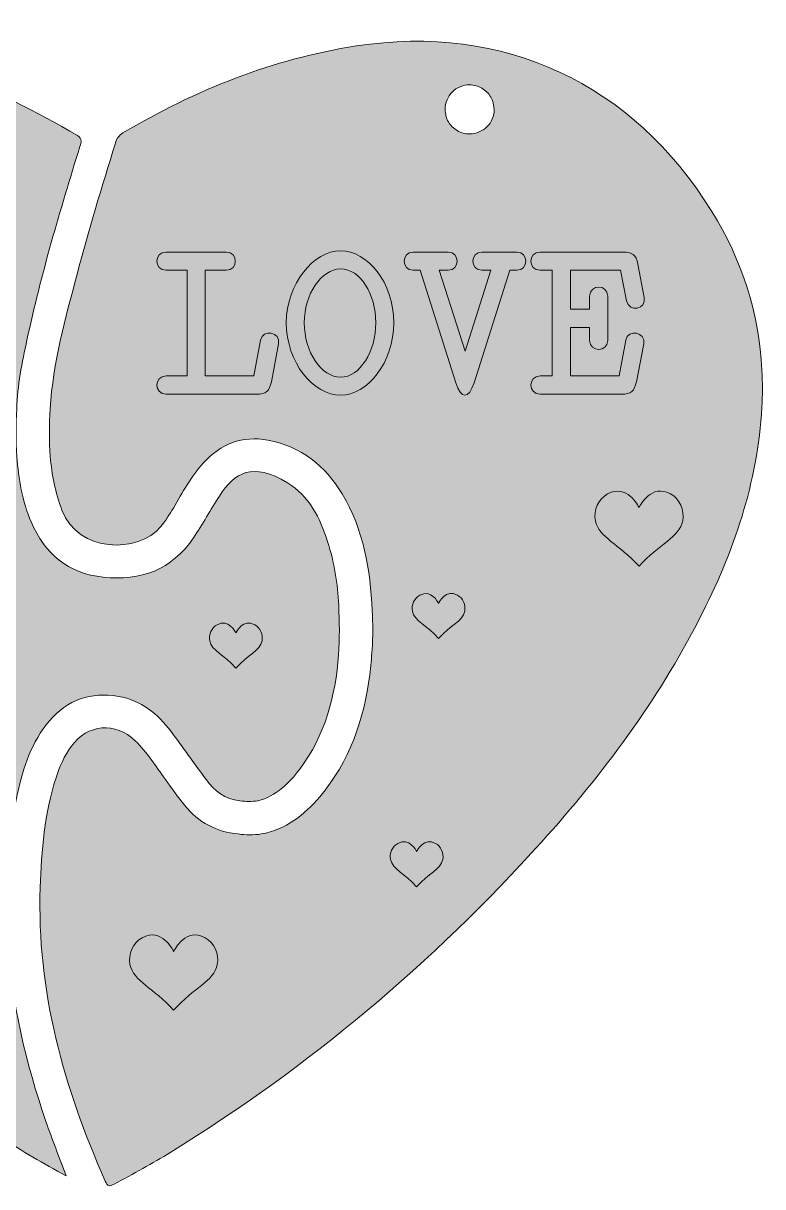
# Model space of a CAD drawing. Extents: x -151 to 838, y -926 to -61.
# Drawn here: x 288 to 838, y -926 to -61 of the extents above; entities that cross this region are included whole.
import ezdxf

# ---------------------------------------------------------------- set-up
doc = ezdxf.new("R2010")
doc.units = 0
doc.header["$MEASUREMENT"] = 0
doc.layers.add('Layer 1', color=7, linetype='Continuous', lineweight=0)

# ---------------------------------------------------------------- blocks, each defined once
blk = doc.blocks.new('Block_2')
at = {"layer": 'Layer 1', "true_color": 0x7c3800, "transparency": 33554687}
h = blk.add_hatch(color=36, dxfattribs=at)
h.dxf.hatch_style = 2
edge = h.paths.add_edge_path()
edge.add_spline(control_points=[(472.66, -327.64), (471.29, -334.63), (468.71, -336.91), (461.42, -336.91), (461.42, -336.91), (394.3, -336.91), (394.3, -336.91), (385.19, -336.91), (385.19, -323.39), (394.3, -323.39), (394.3, -323.39), (410.09, -323.39), (410.09, -323.39), (410.09, -323.39), (410.09, -244.73), (410.09, -244.73), (410.09, -244.73), (394.3, -244.73), (394.3, -244.73), (385.19, -244.73), (385.19, -231.22), (394.3, -231.22), (394.3, -231.22), (439.1, -231.22), (439.1, -231.22), (448.06, -231.22), (448.06, -244.73), (439.1, -244.73), (439.1, -244.73), (423.46, -244.73), (423.46, -244.73), (423.46, -244.73), (423.46, -323.39), (423.46, -323.39), (423.46, -323.39), (459.6, -323.39), (459.6, -323.39), (459.6, -323.39), (464.61, -296.82), (464.61, -296.82), (466.28, -288.16), (479.64, -290.59), (477.97, -299.4), (477.97, -299.4), (472.66, -327.64), (472.66, -327.64)], knot_values=[0, 0, 0, 0, 1, 1, 1, 2, 2, 2, 3, 3, 3, 4, 4, 4, 5, 5, 5, 6, 6, 6, 7, 7, 7, 8, 8, 8, 9, 9, 9, 10, 10, 10, 11, 11, 11, 12, 12, 12, 13, 13, 13, 14, 14, 14, 15, 15, 15, 15], degree=3, periodic=0)
h = blk.add_hatch(color=36, dxfattribs=at)
h.dxf.hatch_style = 2
edge = h.paths.add_edge_path()
edge.add_spline(control_points=[(524.13, -243.82), (509.55, -243.82), (497.1, -262.8), (497.1, -283.76), (497.1, -305.32), (509.55, -324.3), (524.13, -324.3), (538.56, -324.3), (550.25, -305.17), (550.25, -283.76), (550.25, -262.35), (538.71, -243.82), (524.13, -243.82)], knot_values=[0, 0, 0, 0, 1, 1, 1, 2, 2, 2, 3, 3, 3, 4, 4, 4, 4], degree=3, periodic=0)
edge = h.paths.add_edge_path()
edge.add_spline(control_points=[(524.13, -337.67), (503.93, -337.67), (483.74, -313.52), (483.74, -283.76), (483.74, -254.76), (504.09, -230.31), (524.13, -230.31), (544.18, -230.31), (563.61, -253.84), (563.61, -283.76), (563.61, -313.22), (544.18, -337.67), (524.13, -337.67)], knot_values=[0, 0, 0, 0, 1, 1, 1, 2, 2, 2, 3, 3, 3, 4, 4, 4, 4], degree=3, periodic=0)
h = blk.add_hatch(color=36, dxfattribs=at)
h.dxf.hatch_style = 2
edge = h.paths.add_edge_path()
edge.add_spline(control_points=[(649.86, -244.73), (649.86, -244.73), (623.29, -328.4), (623.29, -328.4), (619.34, -340.85), (613.72, -340.85), (609.77, -328.4), (609.77, -328.4), (583.2, -244.73), (583.2, -244.73), (583.2, -244.73), (578.04, -244.73), (578.04, -244.73), (569.08, -244.73), (569.08, -231.22), (578.04, -231.22), (578.04, -231.22), (604, -231.22), (604, -231.22), (612.96, -231.22), (612.96, -244.73), (604, -244.73), (604, -244.73), (597.47, -244.73), (597.47, -244.73), (597.47, -244.73), (616.61, -304.87), (616.61, -304.87), (616.61, -304.87), (635.74, -244.73), (635.74, -244.73), (635.74, -244.73), (629.21, -244.73), (629.21, -244.73), (620.25, -244.73), (620.25, -231.22), (629.21, -231.22), (629.21, -231.22), (655.02, -231.22), (655.02, -231.22), (664.14, -231.22), (664.14, -244.73), (655.02, -244.73), (655.02, -244.73), (649.86, -244.73), (649.86, -244.73)], knot_values=[0, 0, 0, 0, 1, 1, 1, 2, 2, 2, 3, 3, 3, 4, 4, 4, 5, 5, 5, 6, 6, 6, 7, 7, 7, 8, 8, 8, 9, 9, 9, 10, 10, 10, 11, 11, 11, 12, 12, 12, 13, 13, 13, 14, 14, 14, 15, 15, 15, 15], degree=3, periodic=0)
h = blk.add_hatch(color=36, dxfattribs=at)
h.dxf.hatch_style = 2
edge = h.paths.add_edge_path()
edge.add_spline(control_points=[(736.72, -267.51), (736.72, -267.51), (732.16, -244.73), (732.16, -244.73), (732.16, -244.73), (694.96, -244.73), (694.96, -244.73), (694.96, -244.73), (694.96, -273.74), (694.96, -273.74), (694.96, -273.74), (709.23, -273.74), (709.23, -273.74), (709.23, -273.74), (709.23, -264.02), (709.23, -264.02), (709.23, -255.06), (722.75, -255.06), (722.75, -264.02), (722.75, -264.02), (722.75, -296.97), (722.75, -296.97), (722.75, -305.93), (709.23, -305.93), (709.23, -296.97), (709.23, -296.97), (709.23, -287.25), (709.23, -287.25), (709.23, -287.25), (694.96, -287.25), (694.96, -287.25), (694.96, -287.25), (694.96, -323.39), (694.96, -323.39), (694.96, -323.39), (731.1, -323.39), (731.1, -323.39), (731.1, -323.39), (736.11, -296.82), (736.11, -296.82), (737.78, -288.16), (751.14, -290.59), (749.47, -299.4), (749.47, -299.4), (744.01, -327.64), (744.01, -327.64), (742.64, -334.63), (740.21, -336.91), (732.77, -336.91), (732.77, -336.91), (672.49, -336.91), (672.49, -336.91), (663.38, -336.91), (663.38, -323.39), (672.49, -323.39), (672.49, -323.39), (681.45, -323.39), (681.45, -323.39), (681.45, -323.39), (681.45, -244.73), (681.45, -244.73), (681.45, -244.73), (672.49, -244.73), (672.49, -244.73), (663.38, -244.73), (663.38, -231.22), (672.49, -231.22), (672.49, -231.22), (733.83, -231.22), (733.83, -231.22), (741.12, -231.22), (743.7, -233.19), (745.07, -240.33), (745.07, -240.33), (749.93, -265.08), (749.93, -265.08), (751.6, -273.74), (738.54, -276.47), (736.72, -267.51)], knot_values=[0, 0, 0, 0, 1, 1, 1, 2, 2, 2, 3, 3, 3, 4, 4, 4, 5, 5, 5, 6, 6, 6, 7, 7, 7, 8, 8, 8, 9, 9, 9, 10, 10, 10, 11, 11, 11, 12, 12, 12, 13, 13, 13, 14, 14, 14, 15, 15, 15, 16, 16, 16, 17, 17, 17, 18, 18, 18, 19, 19, 19, 20, 20, 20, 21, 21, 21, 22, 22, 22, 23, 23, 23, 24, 24, 24, 25, 25, 25, 26, 26, 26, 26], degree=3, periodic=0)
at = {"layer": 'Layer 1'}
for points, knots in [([(472.66, -327.64), (471.29, -334.63), (468.71, -336.91), (461.42, -336.91), (461.42, -336.91), (394.3, -336.91), (394.3, -336.91), (385.19, -336.91), (385.19, -323.39), (394.3, -323.39), (394.3, -323.39), (410.09, -323.39), (410.09, -323.39), (410.09, -323.39), (410.09, -244.73), (410.09, -244.73), (410.09, -244.73), (394.3, -244.73), (394.3, -244.73), (385.19, -244.73), (385.19, -231.22), (394.3, -231.22), (394.3, -231.22), (439.1, -231.22), (439.1, -231.22), (448.06, -231.22), (448.06, -244.73), (439.1, -244.73), (439.1, -244.73), (423.46, -244.73), (423.46, -244.73), (423.46, -244.73), (423.46, -323.39), (423.46, -323.39), (423.46, -323.39), (459.6, -323.39), (459.6, -323.39), (459.6, -323.39), (464.61, -296.82), (464.61, -296.82), (466.28, -288.16), (479.64, -290.59), (477.97, -299.4), (477.97, -299.4), (472.66, -327.64), (472.66, -327.64)], [0, 0, 0, 0, 1, 1, 1, 2, 2, 2, 3, 3, 3, 4, 4, 4, 5, 5, 5, 6, 6, 6, 7, 7, 7, 8, 8, 8, 9, 9, 9, 10, 10, 10, 11, 11, 11, 12, 12, 12, 13, 13, 13, 14, 14, 14, 15, 15, 15, 15]), ([(524.13, -337.67), (503.93, -337.67), (483.74, -313.52), (483.74, -283.76), (483.74, -254.76), (504.09, -230.31), (524.13, -230.31), (544.18, -230.31), (563.61, -253.84), (563.61, -283.76), (563.61, -313.22), (544.18, -337.67), (524.13, -337.67)], [0, 0, 0, 0, 1, 1, 1, 2, 2, 2, 3, 3, 3, 4, 4, 4, 4]), ([(649.86, -244.73), (649.86, -244.73), (623.29, -328.4), (623.29, -328.4), (619.34, -340.85), (613.72, -340.85), (609.77, -328.4), (609.77, -328.4), (583.2, -244.73), (583.2, -244.73), (583.2, -244.73), (578.04, -244.73), (578.04, -244.73), (569.08, -244.73), (569.08, -231.22), (578.04, -231.22), (578.04, -231.22), (604, -231.22), (604, -231.22), (612.96, -231.22), (612.96, -244.73), (604, -244.73), (604, -244.73), (597.47, -244.73), (597.47, -244.73), (597.47, -244.73), (616.61, -304.87), (616.61, -304.87), (616.61, -304.87), (635.74, -244.73), (635.74, -244.73), (635.74, -244.73), (629.21, -244.73), (629.21, -244.73), (620.25, -244.73), (620.25, -231.22), (629.21, -231.22), (629.21, -231.22), (655.02, -231.22), (655.02, -231.22), (664.14, -231.22), (664.14, -244.73), (655.02, -244.73), (655.02, -244.73), (649.86, -244.73), (649.86, -244.73)], [0, 0, 0, 0, 1, 1, 1, 2, 2, 2, 3, 3, 3, 4, 4, 4, 5, 5, 5, 6, 6, 6, 7, 7, 7, 8, 8, 8, 9, 9, 9, 10, 10, 10, 11, 11, 11, 12, 12, 12, 13, 13, 13, 14, 14, 14, 15, 15, 15, 15]), ([(736.72, -267.51), (736.72, -267.51), (732.16, -244.73), (732.16, -244.73), (732.16, -244.73), (694.96, -244.73), (694.96, -244.73), (694.96, -244.73), (694.96, -273.74), (694.96, -273.74), (694.96, -273.74), (709.23, -273.74), (709.23, -273.74), (709.23, -273.74), (709.23, -264.02), (709.23, -264.02), (709.23, -255.06), (722.75, -255.06), (722.75, -264.02), (722.75, -264.02), (722.75, -296.97), (722.75, -296.97), (722.75, -305.93), (709.23, -305.93), (709.23, -296.97), (709.23, -296.97), (709.23, -287.25), (709.23, -287.25), (709.23, -287.25), (694.96, -287.25), (694.96, -287.25), (694.96, -287.25), (694.96, -323.39), (694.96, -323.39), (694.96, -323.39), (731.1, -323.39), (731.1, -323.39), (731.1, -323.39), (736.11, -296.82), (736.11, -296.82), (737.78, -288.16), (751.14, -290.59), (749.47, -299.4), (749.47, -299.4), (744.01, -327.64), (744.01, -327.64), (742.64, -334.63), (740.21, -336.91), (732.77, -336.91), (732.77, -336.91), (672.49, -336.91), (672.49, -336.91), (663.38, -336.91), (663.38, -323.39), (672.49, -323.39), (672.49, -323.39), (681.45, -323.39), (681.45, -323.39), (681.45, -323.39), (681.45, -244.73), (681.45, -244.73), (681.45, -244.73), (672.49, -244.73), (672.49, -244.73), (663.38, -244.73), (663.38, -231.22), (672.49, -231.22), (672.49, -231.22), (733.83, -231.22), (733.83, -231.22), (741.12, -231.22), (743.7, -233.19), (745.07, -240.33), (745.07, -240.33), (749.93, -265.08), (749.93, -265.08), (751.6, -273.74), (738.54, -276.47), (736.72, -267.51)], [0, 0, 0, 0, 1, 1, 1, 2, 2, 2, 3, 3, 3, 4, 4, 4, 5, 5, 5, 6, 6, 6, 7, 7, 7, 8, 8, 8, 9, 9, 9, 10, 10, 10, 11, 11, 11, 12, 12, 12, 13, 13, 13, 14, 14, 14, 15, 15, 15, 16, 16, 16, 17, 17, 17, 18, 18, 18, 19, 19, 19, 20, 20, 20, 21, 21, 21, 22, 22, 22, 23, 23, 23, 24, 24, 24, 25, 25, 25, 26, 26, 26, 26]), ([(524.13, -243.82), (509.55, -243.82), (497.1, -262.8), (497.1, -283.76), (497.1, -305.32), (509.55, -324.3), (524.13, -324.3), (538.56, -324.3), (550.25, -305.17), (550.25, -283.76), (550.25, -262.35), (538.71, -243.82), (524.13, -243.82)], [0, 0, 0, 0, 1, 1, 1, 2, 2, 2, 3, 3, 3, 4, 4, 4, 4])]:
    blk.add_open_spline(points, degree=3, knots=knots, dxfattribs=at)
blk = doc.blocks.new('Block_1')
at = {"layer": 'Layer 1', "true_color": 0xffe3b6, "transparency": 33554687}
h = blk.add_hatch(color=254, dxfattribs=at)
h.dxf.hatch_style = 2
edge = h.paths.add_edge_path()
edge.add_spline(control_points=[(636.68, -132.2), (635.95, -134.46), (634.69, -136.42), (632.91, -138.07), (631.26, -139.85), (629.3, -141.11), (627.04, -141.85), (624.86, -142.99), (622.52, -143.51), (620.01, -143.42), (616.71, -143.41), (613.64, -142.58), (610.79, -140.93), (609.56, -139.97), (608.33, -139.02), (607.1, -138.07), (604.84, -135.79), (603.27, -133.11), (602.41, -130.02), (602.19, -128.4), (601.97, -126.78), (601.76, -125.17), (601.66, -122.65), (602.18, -120.31), (603.33, -118.14), (604.06, -115.87), (605.32, -113.92), (607.1, -112.26), (608.75, -110.48), (610.71, -109.23), (612.97, -108.49), (615.15, -107.35), (617.49, -106.82), (620.01, -106.92), (623.3, -106.93), (626.37, -107.76), (629.22, -109.41), (630.45, -110.36), (631.68, -111.31), (632.91, -112.26), (635.17, -114.54), (636.74, -117.22), (637.6, -120.32), (637.6, -120.32), (638.26, -125.17), (638.26, -125.17), (638.35, -127.68), (637.83, -130.02), (636.68, -132.2)], knot_values=[0, 0, 0, 0, 1, 1, 1, 2, 2, 2, 3, 3, 3, 4, 4, 4, 5, 5, 5, 6, 6, 6, 7, 7, 7, 8, 8, 8, 9, 9, 9, 10, 10, 10, 11, 11, 11, 12, 12, 12, 13, 13, 13, 14, 14, 14, 15, 15, 15, 16, 16, 16, 16], degree=3, periodic=0)
edge = h.paths.add_edge_path()
edge.add_spline(control_points=[(837.29, -319.11), (835.22, -276.53), (822.63, -237.27), (800.19, -201.09), (740.97, -105.64), (645.41, -61.11), (535.76, -78.01), (473.48, -87.61), (416.22, -110.73), (362.23, -142.66), (359.1, -144.51), (357.71, -146.94), (356.7, -150.17), (346.62, -182.52), (336.77, -214.93), (328.15, -247.7), (319.49, -280.66), (310.22, -313.54), (308.17, -347.83), (307.5, -359.63), (307.35, -371.42), (308.23, -383.21), (309.34, -396.9), (312.08, -410.14), (316.9, -423.13), (328.82, -455.28), (373.98, -455.37), (390.23, -435.58), (393.85, -431.18), (396.88, -426.46), (399.74, -421.6), (406.57, -410), (412.92, -398.08), (422.11, -388.06), (435.1, -373.9), (450.74, -367.54), (470.1, -371.15), (494.88, -375.77), (512.61, -390.08), (525.27, -411.13), (541.3, -437.78), (546.19, -467.41), (547.52, -497.89), (548.17, -507.55), (548.23, -517.21), (547.49, -526.87), (546.97, -533.13), (546.75, -539.43), (545.9, -545.64), (541.29, -579.05), (530.86, -610.16), (508.63, -636.29), (497.04, -649.93), (483.32, -660.58), (465.11, -663.97), (459.39, -664.82), (453.67, -664.8), (447.95, -663.99), (431.77, -662.42), (418.45, -655.35), (408.22, -642.77), (403.15, -636.53), (398.56, -629.91), (393.82, -623.41), (386.65, -613.58), (380.2, -603.17), (371.37, -594.66), (356.52, -580.34), (335.98, -582.17), (323.83, -598.8), (318.64, -605.9), (315.21, -613.88), (312.51, -622.17), (303.87, -648.71), (301.75, -676.23), (300.77, -703.86), (298.05, -780.77), (318.38, -852.62), (349.11, -922.16), (350.77, -925.9), (352.22, -926.29), (355.78, -924.38), (369.97, -916.8), (384.07, -909.08), (397.77, -900.64), (500.84, -837.08), (592.55, -759.88), (673.54, -669.96), (719.24, -619.21), (759.83, -564.7), (791.06, -503.7), (816.34, -454.32), (834.37, -402.69), (837.28, -346.68), (837.96, -337.49), (837.96, -328.3), (837.29, -319.11)], knot_values=[0, 0, 0, 0, 1, 1, 1, 2, 2, 2, 3, 3, 3, 4, 4, 4, 5, 5, 5, 6, 6, 6, 7, 7, 7, 8, 8, 8, 9, 9, 9, 10, 10, 10, 11, 11, 11, 12, 12, 12, 13, 13, 13, 14, 14, 14, 15, 15, 15, 16, 16, 16, 17, 17, 17, 18, 18, 18, 19, 19, 19, 20, 20, 20, 21, 21, 21, 22, 22, 22, 23, 23, 23, 24, 24, 24, 25, 25, 25, 26, 26, 26, 27, 27, 27, 28, 28, 28, 29, 29, 29, 30, 30, 30, 31, 31, 31, 32, 32, 32, 32], degree=3, periodic=0)
at = {"layer": 'Layer 1', "true_color": 0x7c3800, "transparency": 33554687}
h = blk.add_hatch(color=36, dxfattribs=at)
h.dxf.hatch_style = 2
edge = h.paths.add_edge_path()
edge.add_spline(control_points=[(778.48, -431.01), (775.92, -443.49), (760.94, -448.21), (746.01, -464.87), (746.01, -464.87), (746.01, -464.91), (746.01, -464.91), (731.07, -448.24), (716.09, -443.53), (713.54, -431.04), (711.95, -423.29), (715.85, -414.74), (722.65, -411.06), (736.92, -403.35), (745.29, -419.88), (746, -421.29), (746, -421.29), (746.03, -421.22), (746.03, -421.22), (746.03, -421.22), (746.04, -421.21), (746.04, -421.21), (746.88, -419.53), (755.23, -403.38), (769.36, -411.02), (776.17, -414.7), (780.06, -423.26), (778.48, -431.01)], knot_values=[0, 0, 0, 0, 1, 1, 1, 2, 2, 2, 3, 3, 3, 4, 4, 4, 5, 5, 5, 6, 6, 6, 7, 7, 7, 8, 8, 8, 9, 9, 9, 9], degree=3, periodic=0)
h = blk.add_hatch(color=36, dxfattribs=at)
h.dxf.hatch_style = 2
edge = h.paths.add_edge_path()
edge.add_spline(control_points=[(616.38, -498.31), (614.85, -505.78), (605.88, -508.6), (596.94, -518.58), (596.94, -518.58), (596.94, -518.6), (596.94, -518.6), (588, -508.63), (579.04, -505.8), (577.51, -498.33), (576.56, -493.69), (578.89, -488.57), (582.96, -486.37), (591.5, -481.76), (596.51, -491.65), (596.94, -492.5), (596.94, -492.5), (596.96, -492.45), (596.96, -492.45), (596.96, -492.45), (596.96, -492.45), (596.96, -492.45), (597.47, -491.44), (602.46, -481.78), (610.92, -486.35), (614.99, -488.55), (617.33, -493.67), (616.38, -498.31)], knot_values=[0, 0, 0, 0, 1, 1, 1, 2, 2, 2, 3, 3, 3, 4, 4, 4, 5, 5, 5, 6, 6, 6, 7, 7, 7, 8, 8, 8, 9, 9, 9, 9], degree=3, periodic=0)
h = blk.add_hatch(color=36, dxfattribs=at)
h.dxf.hatch_style = 2
edge = h.paths.add_edge_path()
edge.add_spline(control_points=[(600.07, -682.91), (598.54, -690.38), (589.57, -693.2), (580.63, -703.17), (580.63, -703.17), (580.63, -703.2), (580.63, -703.2), (571.69, -693.22), (562.73, -690.4), (561.2, -682.93), (560.25, -678.29), (562.58, -673.17), (566.66, -670.97), (575.2, -666.35), (580.2, -676.24), (580.63, -677.09), (580.63, -677.09), (580.65, -677.05), (580.65, -677.05), (580.65, -677.05), (580.65, -677.04), (580.65, -677.04), (581.16, -676.04), (586.15, -666.37), (594.61, -670.94), (598.69, -673.14), (601.02, -678.27), (600.07, -682.91)], knot_values=[0, 0, 0, 0, 1, 1, 1, 2, 2, 2, 3, 3, 3, 4, 4, 4, 5, 5, 5, 6, 6, 6, 7, 7, 7, 8, 8, 8, 9, 9, 9, 9], degree=3, periodic=0)
h = blk.add_hatch(color=36, dxfattribs=at)
h.dxf.hatch_style = 2
edge = h.paths.add_edge_path()
edge.add_spline(control_points=[(432.44, -761.07), (429.88, -773.56), (414.9, -778.27), (399.97, -794.94), (399.97, -794.94), (399.97, -794.97), (399.97, -794.97), (385.03, -778.31), (370.06, -773.59), (367.5, -761.11), (365.91, -753.36), (369.81, -744.8), (376.61, -741.13), (390.88, -733.41), (399.25, -749.94), (399.96, -751.36), (399.96, -751.36), (399.99, -751.29), (399.99, -751.29), (399.99, -751.29), (400, -751.27), (400, -751.27), (400.84, -749.6), (409.19, -733.45), (423.32, -741.09), (430.13, -744.76), (434.03, -753.32), (432.44, -761.07)], knot_values=[0, 0, 0, 0, 1, 1, 1, 2, 2, 2, 3, 3, 3, 4, 4, 4, 5, 5, 5, 6, 6, 6, 7, 7, 7, 8, 8, 8, 9, 9, 9, 9], degree=3, periodic=0)
at = {"layer": 'Layer 1'}
for points, knots in [([(837.29, -319.11), (835.22, -276.53), (822.63, -237.27), (800.19, -201.09), (740.97, -105.64), (645.41, -61.11), (535.76, -78.01), (473.48, -87.61), (416.22, -110.73), (362.23, -142.66), (359.1, -144.51), (357.71, -146.94), (356.7, -150.17), (346.62, -182.52), (336.77, -214.93), (328.15, -247.7), (319.49, -280.66), (310.22, -313.54), (308.17, -347.83), (307.5, -359.63), (307.35, -371.42), (308.23, -383.21), (309.34, -396.9), (312.08, -410.14), (316.9, -423.13), (328.82, -455.28), (373.98, -455.37), (390.23, -435.58), (393.85, -431.18), (396.88, -426.46), (399.74, -421.6), (406.57, -410), (412.92, -398.08), (422.11, -388.06), (435.1, -373.9), (450.74, -367.54), (470.1, -371.15), (494.88, -375.77), (512.61, -390.08), (525.27, -411.13), (541.3, -437.78), (546.19, -467.41), (547.52, -497.89), (548.17, -507.55), (548.23, -517.21), (547.49, -526.87), (546.97, -533.13), (546.75, -539.43), (545.9, -545.64), (541.29, -579.05), (530.86, -610.16), (508.63, -636.29), (497.04, -649.93), (483.32, -660.58), (465.11, -663.97), (459.39, -664.82), (453.67, -664.8), (447.95, -663.99), (431.77, -662.42), (418.45, -655.35), (408.22, -642.77), (403.15, -636.53), (398.56, -629.91), (393.82, -623.41), (386.65, -613.58), (380.2, -603.17), (371.37, -594.66), (356.52, -580.34), (335.98, -582.17), (323.83, -598.8), (318.64, -605.9), (315.21, -613.88), (312.51, -622.17), (303.87, -648.71), (301.75, -676.23), (300.77, -703.86), (298.05, -780.77), (318.38, -852.62), (349.11, -922.16), (350.77, -925.9), (352.22, -926.29), (355.78, -924.38), (369.97, -916.8), (384.07, -909.08), (397.77, -900.64), (500.84, -837.08), (592.55, -759.88), (673.54, -669.96), (719.24, -619.21), (759.83, -564.7), (791.06, -503.7), (816.34, -454.32), (834.37, -402.69), (837.28, -346.68), (837.96, -337.49), (837.96, -328.3), (837.29, -319.11)], [0, 0, 0, 0, 1, 1, 1, 2, 2, 2, 3, 3, 3, 4, 4, 4, 5, 5, 5, 6, 6, 6, 7, 7, 7, 8, 8, 8, 9, 9, 9, 10, 10, 10, 11, 11, 11, 12, 12, 12, 13, 13, 13, 14, 14, 14, 15, 15, 15, 16, 16, 16, 17, 17, 17, 18, 18, 18, 19, 19, 19, 20, 20, 20, 21, 21, 21, 22, 22, 22, 23, 23, 23, 24, 24, 24, 25, 25, 25, 26, 26, 26, 27, 27, 27, 28, 28, 28, 29, 29, 29, 30, 30, 30, 31, 31, 31, 32, 32, 32, 32]), ([(636.68, -132.2), (635.95, -134.46), (634.69, -136.42), (632.91, -138.07), (631.26, -139.85), (629.3, -141.11), (627.04, -141.85), (624.86, -142.99), (622.52, -143.51), (620.01, -143.42), (616.71, -143.41), (613.64, -142.58), (610.79, -140.93), (609.56, -139.97), (608.33, -139.02), (607.1, -138.07), (604.84, -135.79), (603.27, -133.11), (602.41, -130.02), (602.19, -128.4), (601.97, -126.78), (601.76, -125.17), (601.66, -122.65), (602.18, -120.31), (603.33, -118.14), (604.06, -115.87), (605.32, -113.92), (607.1, -112.26), (608.75, -110.48), (610.71, -109.23), (612.97, -108.49), (615.15, -107.35), (617.49, -106.82), (620.01, -106.92), (623.3, -106.93), (626.37, -107.76), (629.22, -109.41), (630.45, -110.36), (631.68, -111.31), (632.91, -112.26), (635.17, -114.54), (636.74, -117.22), (637.6, -120.32), (637.6, -120.32), (638.26, -125.17), (638.26, -125.17), (638.35, -127.68), (637.83, -130.02), (636.68, -132.2)], [0, 0, 0, 0, 1, 1, 1, 2, 2, 2, 3, 3, 3, 4, 4, 4, 5, 5, 5, 6, 6, 6, 7, 7, 7, 8, 8, 8, 9, 9, 9, 10, 10, 10, 11, 11, 11, 12, 12, 12, 13, 13, 13, 14, 14, 14, 15, 15, 15, 16, 16, 16, 16]), ([(778.48, -431.01), (775.92, -443.49), (760.94, -448.21), (746.01, -464.87), (746.01, -464.87), (746.01, -464.91), (746.01, -464.91), (731.07, -448.24), (716.09, -443.53), (713.54, -431.04), (711.95, -423.29), (715.85, -414.74), (722.65, -411.06), (736.92, -403.35), (745.29, -419.88), (746, -421.29), (746, -421.29), (746.03, -421.22), (746.03, -421.22), (746.03, -421.22), (746.04, -421.21), (746.04, -421.21), (746.88, -419.53), (755.23, -403.38), (769.36, -411.02), (776.17, -414.7), (780.06, -423.26), (778.48, -431.01)], [0, 0, 0, 0, 1, 1, 1, 2, 2, 2, 3, 3, 3, 4, 4, 4, 5, 5, 5, 6, 6, 6, 7, 7, 7, 8, 8, 8, 9, 9, 9, 9]), ([(616.38, -498.31), (614.85, -505.78), (605.88, -508.6), (596.94, -518.58), (596.94, -518.58), (596.94, -518.6), (596.94, -518.6), (588, -508.63), (579.04, -505.8), (577.51, -498.33), (576.56, -493.69), (578.89, -488.57), (582.96, -486.37), (591.5, -481.76), (596.51, -491.65), (596.94, -492.5), (596.94, -492.5), (596.96, -492.45), (596.96, -492.45), (596.96, -492.45), (596.96, -492.45), (596.96, -492.45), (597.47, -491.44), (602.46, -481.78), (610.92, -486.35), (614.99, -488.55), (617.33, -493.67), (616.38, -498.31)], [0, 0, 0, 0, 1, 1, 1, 2, 2, 2, 3, 3, 3, 4, 4, 4, 5, 5, 5, 6, 6, 6, 7, 7, 7, 8, 8, 8, 9, 9, 9, 9]), ([(600.07, -682.91), (598.54, -690.38), (589.57, -693.2), (580.63, -703.17), (580.63, -703.17), (580.63, -703.2), (580.63, -703.2), (571.69, -693.22), (562.73, -690.4), (561.2, -682.93), (560.25, -678.29), (562.58, -673.17), (566.66, -670.97), (575.2, -666.35), (580.2, -676.24), (580.63, -677.09), (580.63, -677.09), (580.65, -677.05), (580.65, -677.05), (580.65, -677.05), (580.65, -677.04), (580.65, -677.04), (581.16, -676.04), (586.15, -666.37), (594.61, -670.94), (598.69, -673.14), (601.02, -678.27), (600.07, -682.91)], [0, 0, 0, 0, 1, 1, 1, 2, 2, 2, 3, 3, 3, 4, 4, 4, 5, 5, 5, 6, 6, 6, 7, 7, 7, 8, 8, 8, 9, 9, 9, 9]), ([(432.44, -761.07), (429.88, -773.56), (414.9, -778.27), (399.97, -794.94), (399.97, -794.94), (399.97, -794.97), (399.97, -794.97), (385.03, -778.31), (370.06, -773.59), (367.5, -761.11), (365.91, -753.36), (369.81, -744.8), (376.61, -741.13), (390.88, -733.41), (399.25, -749.94), (399.96, -751.36), (399.96, -751.36), (399.99, -751.29), (399.99, -751.29), (399.99, -751.29), (400, -751.27), (400, -751.27), (400.84, -749.6), (409.19, -733.45), (423.32, -741.09), (430.13, -744.76), (434.03, -753.32), (432.44, -761.07)], [0, 0, 0, 0, 1, 1, 1, 2, 2, 2, 3, 3, 3, 4, 4, 4, 5, 5, 5, 6, 6, 6, 7, 7, 7, 8, 8, 8, 9, 9, 9, 9])]:
    blk.add_open_spline(points, degree=3, knots=knots, dxfattribs=at)
blk.add_blockref('Block_2', (0, 0), dxfattribs=at)
blk = doc.blocks.new('Block_3')
at = {"layer": 'Layer 1', "true_color": 0xffe3b6, "transparency": 33554687}
h = blk.add_hatch(color=254, dxfattribs=at)
h.dxf.hatch_style = 2
edge = h.paths.add_edge_path()
edge.add_spline(control_points=[(47.08, -151.92), (46.34, -154.19), (45.08, -156.14), (43.3, -157.8), (41.65, -159.58), (39.69, -160.84), (37.43, -161.57), (35.26, -162.71), (32.91, -163.24), (30.4, -163.14), (27.11, -163.13), (24.04, -162.3), (21.19, -160.65), (19.96, -159.7), (18.73, -158.75), (17.5, -157.8), (15.23, -155.52), (13.67, -152.84), (12.8, -149.74), (12.58, -148.13), (12.37, -146.51), (12.15, -144.89), (12.06, -142.38), (12.58, -140.04), (13.72, -137.86), (14.46, -135.6), (15.72, -133.64), (17.5, -131.99), (19.15, -130.21), (21.11, -128.95), (23.37, -128.21), (25.54, -127.07), (27.89, -126.55), (30.4, -126.64), (33.69, -126.65), (36.76, -127.48), (39.61, -129.13), (40.84, -130.09), (42.07, -131.04), (43.3, -131.99), (45.57, -134.27), (47.13, -136.95), (48, -140.04), (48.22, -141.66), (48.43, -143.28), (48.65, -144.89), (48.74, -147.41), (48.22, -149.75), (47.08, -151.92)], knot_values=[0, 0, 0, 0, 1, 1, 1, 2, 2, 2, 3, 3, 3, 4, 4, 4, 5, 5, 5, 6, 6, 6, 7, 7, 7, 8, 8, 8, 9, 9, 9, 10, 10, 10, 11, 11, 11, 12, 12, 12, 13, 13, 13, 14, 14, 14, 15, 15, 15, 16, 16, 16, 16], degree=3, periodic=0)
edge = h.paths.add_edge_path()
edge.add_spline(control_points=[(522.68, -493.96), (521.9, -477.83), (519.41, -461.97), (514.44, -446.59), (508.8, -429.11), (500.89, -412.7), (484.6, -402.84), (458.38, -386.98), (445.38, -395.26), (433.97, -412.65), (427.3, -422.82), (421.64, -433.65), (414.81, -443.69), (398.64, -467.48), (375.54, -476.08), (347.54, -473.02), (321.43, -470.16), (304.31, -455.5), (294.04, -431.98), (287.26, -416.43), (284.78, -399.93), (283.36, -383.2), (282.64, -371.43), (282.47, -359.65), (283.43, -347.88), (283.55, -330.42), (287.31, -313.48), (290.93, -296.56), (301.37, -247.88), (315.54, -200.22), (330.24, -152.7), (331.18, -149.68), (332.59, -147.07), (328.38, -144.58), (267.49, -108.6), (203.21, -82.23), (132.01, -76.03), (51.69, -69.02), (-17.79, -92.57), (-74.06, -151.35), (-119, -198.29), (-146.85, -253.17), (-150.07, -319.11), (-150.73, -328.3), (-150.75, -337.49), (-150.06, -346.68), (-149.47, -353.97), (-149.56, -361.26), (-148.44, -368.58), (-144.65, -393.35), (-139.03, -417.62), (-130.75, -441.27), (-110.22, -499.9), (-79.05, -552.74), (-41.84, -602.04), (45.04, -717.16), (151.34, -811.24), (271.88, -889.71), (287.27, -899.73), (303.04, -909.11), (320.04, -918.11), (314.8, -904.07), (309.58, -891.03), (305.04, -877.76), (290.14, -834.22), (279.38, -789.77), (276.82, -743.62), (275.57, -738.8), (277.12, -733.82), (275.95, -729), (275.96, -723.41), (275.97, -717.81), (275.98, -712.22), (277.09, -706.07), (275.58, -699.81), (276.8, -693.67), (277.24, -673.42), (279.6, -653.37), (283.97, -633.62), (288.26, -614.22), (294.31, -595.42), (307.57, -579.94), (321.14, -564.09), (338.28, -558.2), (358.91, -561.66), (375.94, -564.52), (388, -574.67), (398, -587.72), (406.98, -599.43), (415.32, -611.63), (424.09, -623.5), (430.36, -631.98), (438.06, -638.38), (449.17, -639.24), (453.65, -639.94), (458.14, -639.83), (462.62, -639.3), (476.23, -635.79), (485.64, -626.54), (493.67, -615.83), (512.52, -590.68), (520.28, -561.63), (522.63, -530.8), (523.4, -518.52), (523.33, -506.24), (522.68, -493.96)], knot_values=[0, 0, 0, 0, 1, 1, 1, 2, 2, 2, 3, 3, 3, 4, 4, 4, 5, 5, 5, 6, 6, 6, 7, 7, 7, 8, 8, 8, 9, 9, 9, 10, 10, 10, 11, 11, 11, 12, 12, 12, 13, 13, 13, 14, 14, 14, 15, 15, 15, 16, 16, 16, 17, 17, 17, 18, 18, 18, 19, 19, 19, 20, 20, 20, 21, 21, 21, 22, 22, 22, 23, 23, 23, 24, 24, 24, 25, 25, 25, 26, 26, 26, 27, 27, 27, 28, 28, 28, 29, 29, 29, 30, 30, 30, 31, 31, 31, 32, 32, 32, 33, 33, 33, 34, 34, 34, 35, 35, 35, 35], degree=3, periodic=0)
at = {"layer": 'Layer 1', "true_color": 0x7c3800, "transparency": 33554687}
h = blk.add_hatch(color=36, dxfattribs=at)
h.dxf.hatch_style = 2
edge = h.paths.add_edge_path()
edge.add_spline(control_points=[(465.67, -520.3), (464.14, -527.77), (455.18, -530.59), (446.24, -540.57), (446.24, -540.57), (446.24, -540.59), (446.24, -540.59), (437.3, -530.61), (428.33, -527.79), (426.8, -520.32), (425.85, -515.68), (428.19, -510.56), (432.26, -508.36), (440.8, -503.74), (445.81, -513.63), (446.23, -514.48), (446.23, -514.48), (446.25, -514.44), (446.25, -514.44), (446.25, -514.44), (446.26, -514.43), (446.26, -514.43), (446.76, -513.43), (451.76, -503.76), (460.22, -508.33), (464.29, -510.54), (466.62, -515.66), (465.67, -520.3)], knot_values=[0, 0, 0, 0, 1, 1, 1, 2, 2, 2, 3, 3, 3, 4, 4, 4, 5, 5, 5, 6, 6, 6, 7, 7, 7, 8, 8, 8, 9, 9, 9, 9], degree=3, periodic=0)
at = {"layer": 'Layer 1'}
for points, knots in [([(522.68, -493.96), (521.9, -477.83), (519.41, -461.97), (514.44, -446.59), (508.8, -429.11), (500.89, -412.7), (484.6, -402.84), (458.38, -386.98), (445.38, -395.26), (433.97, -412.65), (427.3, -422.82), (421.64, -433.65), (414.81, -443.69), (398.64, -467.48), (375.54, -476.08), (347.54, -473.02), (321.43, -470.16), (304.31, -455.5), (294.04, -431.98), (287.26, -416.43), (284.78, -399.93), (283.36, -383.2), (282.64, -371.43), (282.47, -359.65), (283.43, -347.88), (283.55, -330.42), (287.31, -313.48), (290.93, -296.56), (301.37, -247.88), (315.54, -200.22), (330.24, -152.7), (331.18, -149.68), (332.59, -147.07), (328.38, -144.58), (267.49, -108.6), (203.21, -82.23), (132.01, -76.03), (51.69, -69.02), (-17.79, -92.57), (-74.06, -151.35), (-119, -198.29), (-146.85, -253.17), (-150.07, -319.11), (-150.73, -328.3), (-150.75, -337.49), (-150.06, -346.68), (-149.47, -353.97), (-149.56, -361.26), (-148.44, -368.58), (-144.65, -393.35), (-139.03, -417.62), (-130.75, -441.27), (-110.22, -499.9), (-79.05, -552.74), (-41.84, -602.04), (45.04, -717.16), (151.34, -811.24), (271.88, -889.71), (287.27, -899.73), (303.04, -909.11), (320.04, -918.11), (314.8, -904.07), (309.58, -891.03), (305.04, -877.76), (290.14, -834.22), (279.38, -789.77), (276.82, -743.62), (275.57, -738.8), (277.12, -733.82), (275.95, -729), (275.96, -723.41), (275.97, -717.81), (275.98, -712.22), (277.09, -706.07), (275.58, -699.81), (276.8, -693.67), (277.24, -673.42), (279.6, -653.37), (283.97, -633.62), (288.26, -614.22), (294.31, -595.42), (307.57, -579.94), (321.14, -564.09), (338.28, -558.2), (358.91, -561.66), (375.94, -564.52), (388, -574.67), (398, -587.72), (406.98, -599.43), (415.32, -611.63), (424.09, -623.5), (430.36, -631.98), (438.06, -638.38), (449.17, -639.24), (453.65, -639.94), (458.14, -639.83), (462.62, -639.3), (476.23, -635.79), (485.64, -626.54), (493.67, -615.83), (512.52, -590.68), (520.28, -561.63), (522.63, -530.8), (523.4, -518.52), (523.33, -506.24), (522.68, -493.96)], [0, 0, 0, 0, 1, 1, 1, 2, 2, 2, 3, 3, 3, 4, 4, 4, 5, 5, 5, 6, 6, 6, 7, 7, 7, 8, 8, 8, 9, 9, 9, 10, 10, 10, 11, 11, 11, 12, 12, 12, 13, 13, 13, 14, 14, 14, 15, 15, 15, 16, 16, 16, 17, 17, 17, 18, 18, 18, 19, 19, 19, 20, 20, 20, 21, 21, 21, 22, 22, 22, 23, 23, 23, 24, 24, 24, 25, 25, 25, 26, 26, 26, 27, 27, 27, 28, 28, 28, 29, 29, 29, 30, 30, 30, 31, 31, 31, 32, 32, 32, 33, 33, 33, 34, 34, 34, 35, 35, 35, 35]), ([(465.67, -520.3), (464.14, -527.77), (455.18, -530.59), (446.24, -540.57), (446.24, -540.57), (446.24, -540.59), (446.24, -540.59), (437.3, -530.61), (428.33, -527.79), (426.8, -520.32), (425.85, -515.68), (428.19, -510.56), (432.26, -508.36), (440.8, -503.74), (445.81, -513.63), (446.23, -514.48), (446.23, -514.48), (446.25, -514.44), (446.25, -514.44), (446.25, -514.44), (446.26, -514.43), (446.26, -514.43), (446.76, -513.43), (451.76, -503.76), (460.22, -508.33), (464.29, -510.54), (466.62, -515.66), (465.67, -520.3)], [0, 0, 0, 0, 1, 1, 1, 2, 2, 2, 3, 3, 3, 4, 4, 4, 5, 5, 5, 6, 6, 6, 7, 7, 7, 8, 8, 8, 9, 9, 9, 9])]:
    blk.add_open_spline(points, degree=3, knots=knots, dxfattribs=at)
blk = doc.blocks.new('Block_0')
at = {"layer": 'Layer 1'}
for name in ['Block_3', 'Block_1']:
    blk.add_blockref(name, (0, 0), dxfattribs=at)

msp = doc.modelspace()

# ---------------------------------------------------------------- block references
at = {"layer": 'Layer 1'}
msp.add_blockref('Block_0', (0, 0), dxfattribs=at)

doc.saveas('drawing.dxf')
